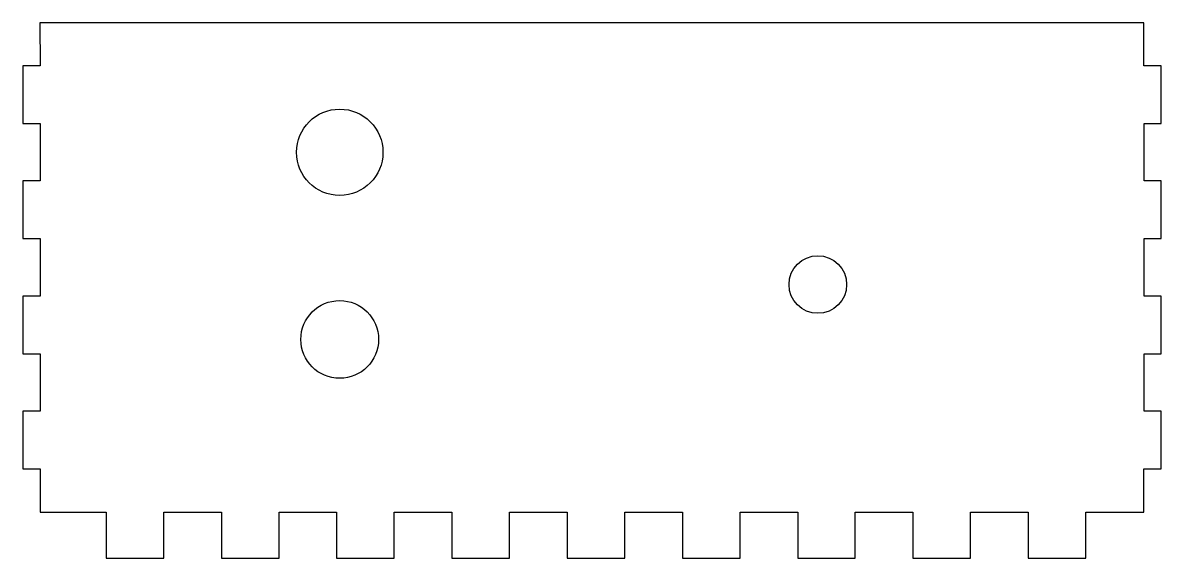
# Model space of a CAD drawing. Header units: millimetres. Extents: x -6 to 389, y -198 to -12.
import ezdxf

# ---------------------------------------------------------------- set-up
doc = ezdxf.new("R2010")
doc.units = ezdxf.units.MM

msp = doc.modelspace()

# ---------------------------------------------------------------- linework, layer by layer
at = {"color": 7, "linetype": 'Continuous', "lineweight": 25}
for p, q in [((-0.05, -11.64), (0.05, -26.59)), ((383.15, -11.64), (-0.05, -11.64)), ((383.15, -26.59), (383.15, -11.64)), ((-5.95, -26.59), (-5.95, -46.59)), ((0.05, -26.59), (-5.95, -26.59)), ((389.15, -26.59), (383.15, -26.59)), ((389.15, -46.59), (389.15, -26.59)), ((-5.95, -46.59), (0.05, -46.59)), ((0.05, -46.59), (0.05, -66.59)), ((383.2, -46.59), (389.15, -46.59)), ((383.2, -66.59), (383.2, -46.59)), ((-5.95, -66.59), (-5.95, -86.59)), ((0.05, -66.59), (-5.95, -66.59)), ((389.15, -66.59), (383.2, -66.59)), ((389.15, -86.59), (389.15, -66.59)), ((-5.95, -86.59), (0.05, -86.59)), ((0.05, -86.59), (0.05, -106.59)), ((383.2, -86.59), (389.15, -86.59)), ((383.2, -106.59), (383.2, -86.59)), ((-5.95, -106.59), (-5.95, -126.59)), ((0.05, -106.59), (-5.95, -106.59)), ((389.15, -106.59), (383.2, -106.59)), ((389.15, -126.59), (389.15, -106.59)), ((-5.95, -126.59), (0.05, -126.59)), ((0.05, -126.59), (0.05, -146.59)), ((383.2, -126.59), (389.15, -126.59)), ((383.2, -146.59), (383.2, -126.59)), ((-5.95, -146.59), (-5.95, -166.59)), ((0.05, -146.59), (-5.95, -146.59)), ((389.15, -146.59), (383.2, -146.59)), ((389.15, -166.59), (389.15, -146.59)), ((-5.95, -166.59), (0.05, -166.59)), ((0.05, -166.59), (0.05, -181.64)), ((383.15, -166.59), (389.15, -166.59)), ((383.15, -181.64), (383.15, -166.59)), ((0.05, -181.64), (22.98, -181.64)), ((22.98, -181.64), (22.98, -197.64)), ((42.98, -181.64), (62.98, -181.64)), ((42.98, -197.64), (42.98, -181.64)), ((62.98, -181.64), (62.98, -197.64)), ((82.98, -181.64), (102.98, -181.64)), ((82.98, -197.64), (82.98, -181.64)), ((102.98, -181.64), (102.98, -197.64)), ((122.98, -181.64), (142.98, -181.64)), ((122.98, -197.64), (122.98, -181.64)), ((142.98, -181.64), (142.98, -197.64)), ((162.98, -181.64), (182.98, -181.64)), ((162.98, -197.64), (162.98, -181.64)), ((182.98, -181.64), (182.98, -197.64)), ((202.98, -181.64), (222.98, -181.64)), ((202.98, -197.64), (202.98, -181.64)), ((222.98, -181.64), (222.98, -197.64)), ((242.98, -181.64), (262.98, -181.64)), ((242.98, -197.64), (242.98, -181.64)), ((262.98, -181.64), (262.98, -197.64)), ((282.98, -181.64), (302.98, -181.64)), ((282.98, -197.64), (282.98, -181.64)), ((302.98, -181.64), (302.98, -197.64)), ((322.98, -181.64), (342.98, -181.64)), ((322.98, -197.64), (322.98, -181.64)), ((342.98, -181.64), (342.98, -197.64)), ((362.98, -181.64), (383.15, -181.64)), ((362.98, -197.64), (362.98, -181.64)), ((22.98, -197.64), (42.98, -197.64)), ((62.98, -197.64), (82.98, -197.64)), ((102.98, -197.64), (122.98, -197.64)), ((142.98, -197.64), (162.98, -197.64)), ((182.98, -197.64), (202.98, -197.64)), ((222.98, -197.64), (242.98, -197.64)), ((262.98, -197.64), (282.98, -197.64)), ((302.98, -197.64), (322.98, -197.64)), ((342.98, -197.64), (362.98, -197.64))]:
    msp.add_line(p, q, dxfattribs=at)
for centre, radius in [((104.05, -56.64), 15), ((269.98, -102.57), 10), ((104.05, -121.64), 13.5)]:
    msp.add_circle(centre, radius, dxfattribs=at)

doc.saveas('drawing.dxf')
